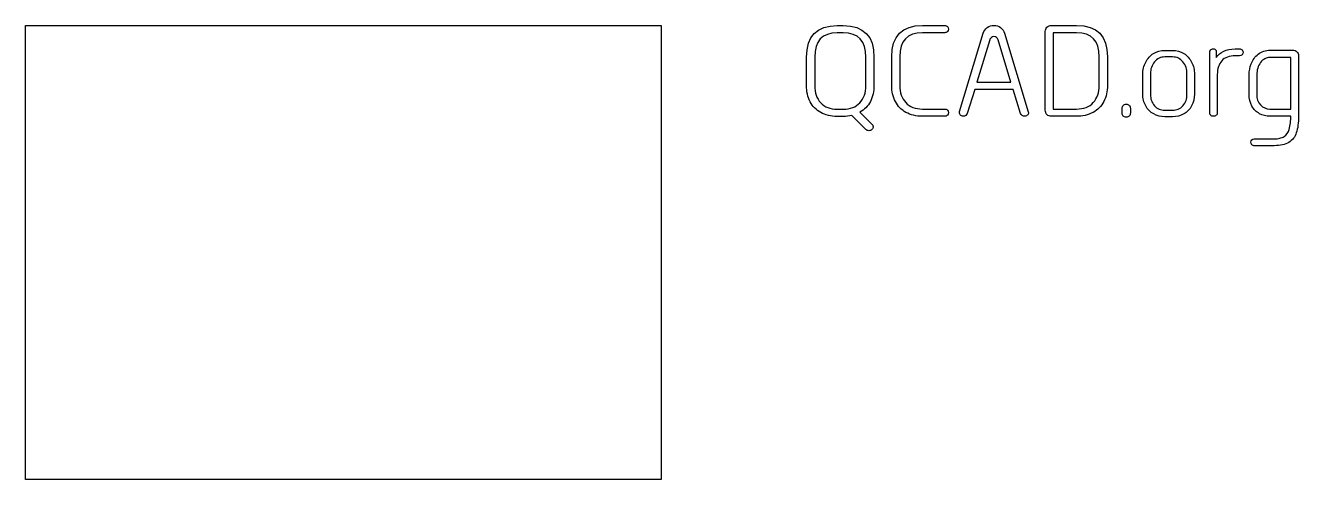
# Model space of a CAD drawing. Header units: millimetres. Extents: x 0 to 280, y 0 to 100.
import ezdxf

# ---------------------------------------------------------------- set-up
doc = ezdxf.new("R2010")
doc.units = ezdxf.units.MM
doc.layers.add('parts', color=18, linetype='Continuous', lineweight=25, true_color=0x000000)
doc.layers.add('sheet', color=18, linetype='Continuous', lineweight=25, true_color=0x000000)

msp = doc.modelspace()

# ---------------------------------------------------------------- linework, layer by layer
at = {"layer": 'parts', "flags": 128}
for points in [[(180.06, 99.97), (181.64, 99.86), (183.02, 99.54), (184.18, 99), (185.14, 98.24), (185.88, 97.26), (186.41, 96.07), (186.72, 94.66), (186.83, 93.03), (186.83, 86.71, -0.123478), (186.03, 83.23, -0.152151), (183.74, 80.91), (186.31, 78.34, -0.236928), (186.63, 77.69, -0.206839), (186.39, 77.07, -0.204981), (185.71, 76.83, -0.239005), (185.06, 77.11), (181.97, 80.17, -0.055586), (180.06, 79.97), (178.74, 79.97), (178.22, 79.98), (177.72, 80.02), (177.24, 80.09), (176.78, 80.18), (176.33, 80.3), (175.9, 80.45), (175.49, 80.62), (175.1, 80.81, -0.150486), (172.77, 83.19, -0.122407), (171.97, 86.71), (171.97, 93.03), (172.08, 94.66), (172.39, 96.07), (172.92, 97.26), (173.66, 98.24), (174.62, 99), (175.78, 99.54), (177.16, 99.86), (178.74, 99.97)], [(202.4, 100, -0.198749), (203, 99.76, -0.214885), (203.25, 99.2, -0.214885), (203, 98.64, -0.198749), (202.4, 98.4), (197.51, 98.4), (196.34, 98.32), (195.32, 98.07), (194.46, 97.65), (193.76, 97.07), (193.21, 96.32), (192.82, 95.41), (192.59, 94.33), (192.51, 93.09), (192.51, 86.77), (192.53, 86.21), (192.59, 85.67), (192.7, 85.16), (192.84, 84.68), (193.02, 84.22), (193.25, 83.8), (193.52, 83.4), (193.82, 83.03), (194.17, 82.69), (194.55, 82.4), (194.96, 82.16), (195.4, 81.96), (195.88, 81.8), (196.39, 81.69), (196.93, 81.62), (197.51, 81.6), (202.34, 81.6, -0.198162), (203, 81.36, -0.214885), (203.25, 80.8, -0.214885), (203, 80.24, -0.198749), (202.4, 80), (197.51, 80), (196.99, 80.01), (196.49, 80.05), (196.01, 80.12), (195.54, 80.21), (195.1, 80.33), (194.67, 80.48), (194.26, 80.66), (193.87, 80.86, -0.148539), (191.54, 83.24, -0.122407), (190.74, 86.77), (190.74, 93.09), (190.85, 94.71), (191.16, 96.11), (191.69, 97.3), (192.43, 98.27), (193.38, 99.03), (194.55, 99.57), (195.92, 99.89), (197.51, 100)], [(213.25, 100, -0.162458), (214.71, 99.54, -0.169532), (215.57, 98.31), (220.8, 80.97, -0.272004), (220.68, 80.34, -0.219008), (220, 80.03, -0.178831), (219.45, 80.17, -0.180017), (219.11, 80.63), (217.45, 85.91), (209, 85.91), (207.34, 80.63, -0.145401), (207.02, 80.19, -0.177487), (206.51, 80, -0.244457), (205.81, 80.31, -0.227437), (205.65, 81.06), (210.88, 98.31, -0.165548), (211.75, 99.53, -0.163511)], [(224.54, 98.69, -0.212464), (224.92, 99.63, -0.201057), (225.91, 100), (231.42, 100), (233.02, 99.89), (234.4, 99.57), (235.57, 99.03), (236.52, 98.27), (237.27, 97.3), (237.8, 96.11), (238.12, 94.71), (238.22, 93.09), (238.22, 86.77, -0.122407), (237.42, 83.24, -0.149609), (235.08, 80.86, -0.128735), (231.42, 80), (225.91, 80, -0.201057), (224.92, 80.37, -0.212464), (224.54, 81.31)], [(213.25, 97.54, 0.164152), (212.67, 97.34, 0.173883), (212.31, 96.83), (209.48, 87.54), (216.97, 87.54), (214.2, 96.83, 0.151112), (213.81, 97.34, 0.163408)], [(250.85, 79.89, -0.132694), (248.41, 80.51, -0.136713), (246.67, 82.27, -0.132072), (246.02, 84.86), (246.02, 89.26, -0.122819), (246.65, 91.94, -0.135868), (248.38, 93.83, -0.142992), (250.85, 94.51), (252.59, 94.51, -0.144551), (255.05, 93.83, -0.134265), (256.77, 91.94, -0.122819), (257.39, 89.26), (257.39, 84.86, -0.12948), (256.77, 82.27, -0.139305), (255.04, 80.51, -0.132694), (252.59, 79.89)], [(252.59, 81.34, 0.220664), (254.85, 82.31, 0.193122), (255.74, 84.77), (255.74, 89.4, 0.17964), (254.85, 91.99, 0.235383), (252.59, 93.06), (250.85, 93.06, 0.235383), (248.59, 91.99, 0.17964), (247.71, 89.4), (247.71, 84.77, 0.190735), (248.58, 82.31, 0.222933), (250.85, 81.34)], [(267.25, 94.83, -0.195279), (267.88, 94.61, -0.216616), (268.11, 94.09, -0.207072), (267.88, 93.54, -0.206956), (267.31, 93.31), (266.36, 93.31), (265.89, 93.3), (265.44, 93.25), (265.02, 93.16), (264.64, 93.04), (264.29, 92.89), (263.96, 92.7), (263.67, 92.48), (263.41, 92.23), (263.18, 91.94), (262.98, 91.63), (262.81, 91.29), (262.67, 90.93), (262.56, 90.54), (262.48, 90.12), (262.44, 89.67), (262.42, 89.2), (262.42, 80.77, -0.225477), (262.18, 80.21, -0.18832), (261.56, 80, -0.196533), (260.96, 80.21, -0.216242), (260.74, 80.77), (260.74, 94.03, -0.206956), (260.96, 94.6, -0.206267), (261.56, 94.83, -0.295967), (262.14, 94.51), (262.16, 92.91), (262.5, 93.36), (262.89, 93.75), (263.33, 94.08), (263.83, 94.35), (264.38, 94.56), (264.99, 94.71), (265.65, 94.8), (266.36, 94.83)], [(279.05, 94.54, -0.200798), (279.95, 94.2, -0.213044), (280.31, 93.34), (280.31, 80.09), (280.3, 79.53), (280.27, 79), (280.24, 78.49), (280.18, 78.01), (280.12, 77.56), (280.03, 77.14), (279.93, 76.74), (279.82, 76.37, -0.180903), (278.16, 74.23), (277.86, 74.06), (277.52, 73.92), (277.16, 73.79), (276.78, 73.69), (276.36, 73.61), (275.92, 73.56), (275.46, 73.53), (274.96, 73.51), (270.62, 73.51, -0.203776), (270.01, 73.73, -0.206443), (269.79, 74.29, -0.207049), (270.01, 74.81, -0.206443), (270.56, 75.03), (274.93, 75.03), (275.27, 75.04), (275.6, 75.06), (275.9, 75.1), (276.18, 75.15), (276.44, 75.22), (276.69, 75.31), (276.91, 75.41), (277.12, 75.53, 0.183064), (278.23, 77.1, 0.067798), (278.59, 80), (273.96, 80, -0.129515), (271.71, 80.57, -0.137971), (270.05, 82.23, -0.133703), (269.42, 84.77), (269.42, 89.14, -0.090344), (269.89, 91.57, -0.134098), (271.41, 93.69, -0.178266), (274.02, 94.54)], [(274.02, 92.94), (273.72, 92.93), (273.43, 92.88), (273.15, 92.79), (272.89, 92.67), (272.63, 92.52), (272.39, 92.33), (272.16, 92.11), (271.95, 91.86), (271.75, 91.58), (271.58, 91.27), (271.43, 90.95), (271.32, 90.61), (271.22, 90.25), (271.16, 89.88), (271.12, 89.48), (271.11, 89.06), (271.11, 84.77, 0.199118), (271.95, 82.49, 0.214322), (273.96, 81.6), (278.62, 81.6), (278.62, 92.94)], [(241.45, 81.77, -0.207087), (241.71, 82.4, -0.206711), (242.37, 82.66, -0.199234), (243.01, 82.4, -0.215064), (243.28, 81.77), (243.28, 80.71, -0.214858), (243.01, 80.06, -0.199234), (242.37, 79.8, -0.198162), (241.71, 80.04, -0.215414), (241.45, 80.66)]]:
    msp.add_lwpolyline(points, format="xyb", close=True, dxfattribs=at)
for points in [[(178.74, 98.37), (177.58, 98.29), (176.57, 98.04), (175.71, 97.62), (175.01, 97.04), (174.47, 96.28), (174.08, 95.37), (173.85, 94.28), (173.77, 93.03), (173.77, 86.71), (173.79, 86.16), (173.85, 85.62), (173.96, 85.12), (174.1, 84.64), (174.28, 84.19), (174.51, 83.76), (174.78, 83.36), (175.09, 82.99), (175.43, 82.65), (175.81, 82.35), (176.22, 82.11), (176.66, 81.9), (177.13, 81.75), (177.64, 81.63), (178.17, 81.57), (178.74, 81.54), (180.06, 81.54), (180.63, 81.57), (181.17, 81.63), (181.67, 81.75), (182.15, 81.9), (182.59, 82.11), (183, 82.35), (183.38, 82.65), (183.73, 82.99), (184.04, 83.36), (184.31, 83.76), (184.54, 84.19), (184.72, 84.64), (184.87, 85.12), (184.97, 85.62), (185.04, 86.16), (185.06, 86.71), (185.06, 93.03), (184.98, 94.28), (184.74, 95.37), (184.35, 96.28), (183.81, 97.04), (183.1, 97.62), (182.24, 98.04), (181.23, 98.29), (180.06, 98.37)], [(236.42, 93.09), (236.35, 94.33), (236.11, 95.41), (235.72, 96.32), (235.17, 97.07), (234.47, 97.65), (233.61, 98.07), (232.6, 98.32), (231.42, 98.4), (226.28, 98.4), (226.28, 81.6), (231.42, 81.6), (232, 81.62), (232.54, 81.69), (233.05, 81.8), (233.53, 81.96), (233.98, 82.16), (234.39, 82.41), (234.76, 82.7), (235.11, 83.04), (235.42, 83.42), (235.68, 83.82), (235.91, 84.24), (236.1, 84.7), (236.24, 85.18), (236.34, 85.68), (236.4, 86.21), (236.42, 86.77)]]:
    msp.add_lwpolyline(points, close=True, dxfattribs=at)
at = {"layer": 'sheet', "flags": 128}
msp.add_lwpolyline([(0.1, 100), (139.9, 100, -0.414214), (140, 99.9), (140, 0.1, -0.414214), (139.9, 0), (0.1, 0, -0.414214), (0, 0.1), (0, 99.9, -0.414214)], format="xyb", close=True, dxfattribs=at)

doc.saveas('drawing.dxf')
